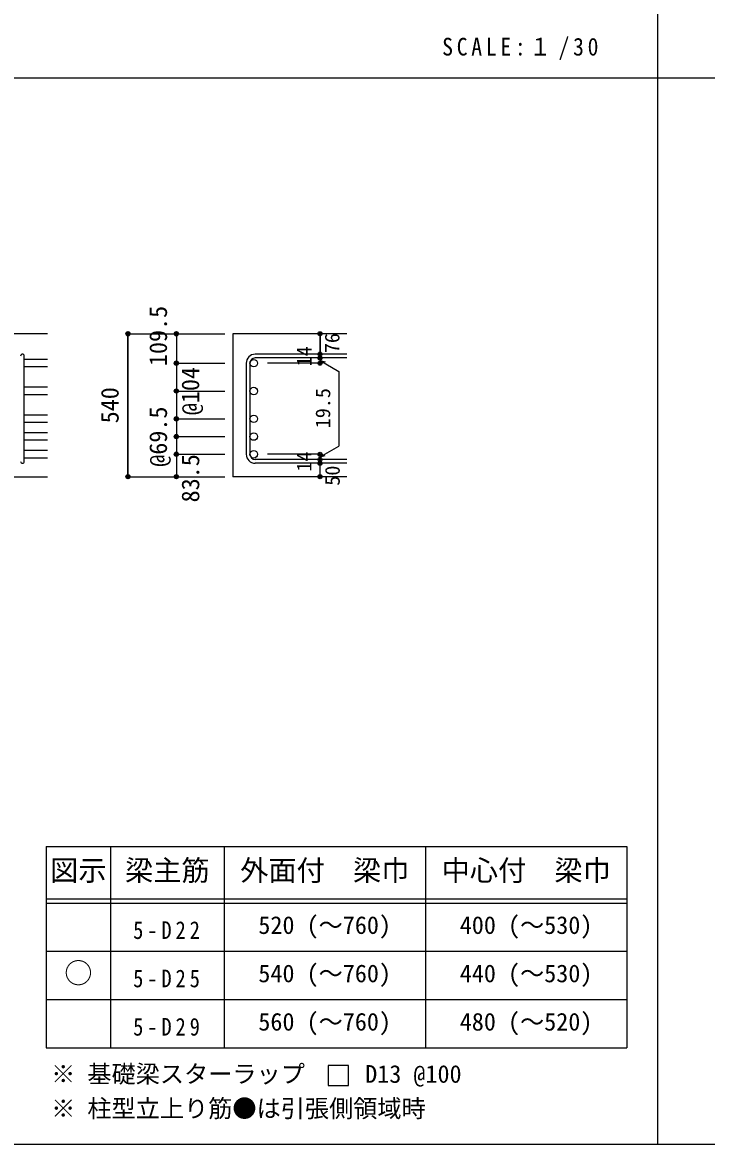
# Model space of a CAD drawing. Units: millimetres at full size, sheet at 1:30, with parts at other scales. Extents: x -5973 to 5954, y -4195 to 4201.
# Drawn here: x -3489 to -942, y -4195 to -15 of the extents above; entities that cross this region are included whole.
import ezdxf
from ezdxf.enums import TextEntityAlignment as Align

# ---------------------------------------------------------------- set-up
doc = ezdxf.new("R2010")
doc.units = ezdxf.units.MM
doc.header["$LTSCALE"] = 30
doc.header["$PDMODE"] = 32
doc.header["$PDSIZE"] = 15
for name, color, linetype in [('0-1', 2, 'Continuous'), ('0-5', 7, 'Continuous'), ('0-6', 7, 'Continuous'), ('0-D', 4, 'Continuous'), ('6-7_文字', 7, 'Continuous'), ('6-E_枠', 7, 'Continuous'), ('F-0_枠', 6, 'Continuous')]:
    doc.layers.add(name, color=color, linetype=linetype)
doc.styles.add('ＭＳ ゴシック', font='')
doc.styles.get('ＭＳ ゴシック').set_extended_font_data('MS Gothic')

msp = doc.modelspace()

# ---------------------------------------------------------------- linework, layer by layer
at = {"layer": '0-1'}
for p, q in [((-3395.8, -1174.89), (-4795.8, -1174.89)), ((-2280.8, -1174.89), (-2705.8, -1174.89)), ((-2705.8, -1174.89), (-2705.8, -1707.39)), ((-3795.8, -1707.39), (-3395.8, -1707.39)), ((-2280.8, -1707.39), (-2705.8, -1707.39))]:
    msp.add_line(p, q, dxfattribs=at)
at = {"layer": '0-5'}
for p, q in [((-3395.8, -1270.51), (-3481.8, -1270.51)), ((-3395.8, -1298.51), (-3481.8, -1298.51)), ((-3395.8, -1374.2), (-3481.8, -1374.2)), ((-3395.8, -1402.2), (-3481.8, -1402.2)), ((-3395.8, -1477.89), (-3481.8, -1477.89)), ((-3395.8, -1505.89), (-3481.8, -1505.89)), ((-3395.8, -1543.89), (-3481.8, -1543.89)), ((-3395.8, -1571.89), (-3481.8, -1571.89)), ((-3395.8, -1609.89), (-3481.8, -1609.89)), ((-3395.8, -1637.89), (-3481.8, -1637.89))]:
    msp.add_line(p, q, dxfattribs=at)
at = {"layer": '0-5', "color": 3}
for centre in [(-2627.8, -1284.51), (-2627.8, -1388.2), (-2627.8, -1491.89), (-2627.8, -1557.89), (-2627.8, -1623.89)]:
    msp.add_circle(centre, 14, dxfattribs=at)
at = {"layer": '0-6'}
for p, q in [((-2280.8, -1251.01), (-2622.3, -1251.01)), ((-3481.8, -1650.39), (-3481.8, -1258.01)), ((-2655.8, -1284.51), (-2655.8, -1623.89)), ((-2641.8, -1284.51), (-2641.8, -1623.89)), ((-2280.8, -1265.01), (-2622.3, -1265.01)), ((-2280.8, -1643.39), (-2622.3, -1643.39)), ((-2280.8, -1657.39), (-2622.3, -1657.39))]:
    msp.add_line(p, q, dxfattribs=at)
for centre, radius, start, end in [((-3488.8, -1258.01), 7, 0, 180), ((-2622.3, -1284.51), 33.5, 90, 180), ((-2622.3, -1284.51), 19.5, 90, 180), ((-2622.3, -1623.89), 33.5, 180, 270), ((-2622.3, -1623.89), 19.5, 180, 270), ((-3488.8, -1650.39), 7, 180, 0)]:
    msp.add_arc(centre, radius, start, end, dxfattribs=at)
at = {"layer": '0-D'}
for p, q in [((-3095.8, -1174.89), (-2915.8, -1174.89)), ((-3095.8, -1174.89), (-2915.8, -1174.89)), ((-3095.8, -1174.89), (-3095.8, -1707.39)), ((-3095.8, -1707.39), (-3095.8, -1174.89)), ((-3095.8, -1707.39), (-3095.8, -1174.89)), ((-2915.8, -1174.89), (-2735.8, -1174.89)), ((-2915.8, -1174.89), (-2735.8, -1174.89)), ((-2380.8, -1265.01), (-2380.8, -1251.01)), ((-2915.8, -1284.51), (-2735.8, -1284.51)), ((-2915.8, -1284.51), (-2735.8, -1284.51)), ((-2380.8, -1284.51), (-2576.89, -1284.51)), ((-2380.8, -1265.01), (-2380.8, -1284.51)), ((-2380.8, -1274.76), (-2361.48, -1279.93)), ((-2380.8, -1274.76), (-2310.74, -1315.21)), ((-2310.74, -1315.21), (-2310.74, -1593.2)), ((-2915.8, -1388.2), (-2735.8, -1388.2)), ((-2915.8, -1388.2), (-2915.8, -1707.39)), ((-2915.8, -1491.89), (-2735.8, -1491.89)), ((-2915.8, -1557.89), (-2735.8, -1557.89)), ((-2915.8, -1623.89), (-2735.8, -1623.89)), ((-2380.8, -1623.89), (-2576.89, -1623.89)), ((-2380.8, -1633.64), (-2310.74, -1593.2)), ((-2380.8, -1643.39), (-2380.8, -1623.89)), ((-2380.8, -1633.64), (-2361.48, -1628.47)), ((-2380.8, -1657.39), (-2380.8, -1643.39)), ((-2380.8, -1707.39), (-2380.8, -1657.39)), ((-3095.8, -1707.39), (-2915.8, -1707.39)), ((-2915.8, -1707.39), (-2735.8, -1707.39))]:
    msp.add_line(p, q, dxfattribs=at)
for points in [[(-2915.8, -1174.89), (-2915.8, -1284.51), (-2915.8, -1388.2)], [(-2380.8, -1174.89), (-2380.8, -1251.01), (-2380.8, -1174.89)]]:
    msp.add_lwpolyline(points, dxfattribs=at)
for centre, radius in [((-3095.8, -1174.89), 8), ((-3095.8, -1174.89), 7.2), ((-3095.8, -1174.89), 6.4), ((-3095.8, -1174.89), 5.6), ((-3095.8, -1174.89), 4.8), ((-2915.8, -1174.89), 8), ((-2915.8, -1174.89), 7.2), ((-2915.8, -1174.89), 6.4), ((-2915.8, -1174.89), 5.6), ((-2915.8, -1174.89), 4.8), ((-3095.8, -1174.89), 4), ((-3095.8, -1174.89), 3.2), ((-3095.8, -1174.89), 2.4), ((-3095.8, -1174.89), 1.6), ((-3095.8, -1174.89), 0.8), ((-2915.8, -1174.89), 4), ((-2915.8, -1174.89), 3.2), ((-2915.8, -1174.89), 2.4), ((-2915.8, -1174.89), 1.6), ((-2915.8, -1174.89), 0.8), ((-2380.8, -1174.89), 4), ((-2380.8, -1174.89), 3.6), ((-2380.8, -1174.89), 3.2), ((-2380.8, -1174.89), 2.8), ((-2380.8, -1174.89), 2.4), ((-2380.8, -1174.89), 2), ((-2380.8, -1174.89), 1.6), ((-2380.8, -1174.89), 1.2), ((-2380.8, -1174.89), 0.8), ((-2380.8, -1174.89), 0.4), ((-2380.8, -1251.01), 4), ((-2380.8, -1251.01), 3.6), ((-2380.8, -1251.01), 3.2), ((-2380.8, -1251.01), 2.8), ((-2380.8, -1251.01), 2.4), ((-2380.8, -1251.01), 2), ((-2380.8, -1251.01), 1.6), ((-2380.8, -1251.01), 1.2), ((-2380.8, -1251.01), 0.8), ((-2380.8, -1251.01), 0.4), ((-2915.8, -1284.51), 8), ((-2915.8, -1284.51), 7.2), ((-2915.8, -1284.51), 6.4), ((-2915.8, -1284.51), 5.6), ((-2915.8, -1284.51), 4.8), ((-2915.8, -1284.51), 4), ((-2915.8, -1284.51), 3.2), ((-2915.8, -1284.51), 2.4), ((-2915.8, -1284.51), 1.6), ((-2915.8, -1284.51), 0.8), ((-2380.8, -1265.01), 4), ((-2380.8, -1284.51), 4), ((-2380.8, -1265.01), 3.6), ((-2380.8, -1284.51), 3.6), ((-2380.8, -1265.01), 3.2), ((-2380.8, -1284.51), 3.2), ((-2380.8, -1265.01), 2.8), ((-2380.8, -1284.51), 2.8), ((-2380.8, -1265.01), 2.4), ((-2380.8, -1284.51), 2.4), ((-2380.8, -1265.01), 2), ((-2380.8, -1284.51), 2), ((-2380.8, -1265.01), 1.6), ((-2380.8, -1284.51), 1.6), ((-2380.8, -1265.01), 1.2), ((-2380.8, -1284.51), 1.2), ((-2380.8, -1265.01), 0.8), ((-2380.8, -1284.51), 0.8), ((-2380.8, -1265.01), 0.4), ((-2380.8, -1284.51), 0.4), ((-2915.8, -1388.2), 8), ((-2915.8, -1388.2), 7.2), ((-2915.8, -1388.2), 6.4), ((-2915.8, -1388.2), 5.6), ((-2915.8, -1388.2), 4.8), ((-2915.8, -1388.2), 4), ((-2915.8, -1388.2), 3.2), ((-2915.8, -1388.2), 2.4), ((-2915.8, -1388.2), 1.6), ((-2915.8, -1388.2), 0.8), ((-2915.8, -1491.89), 8), ((-2915.8, -1491.89), 7.2), ((-2915.8, -1491.89), 6.4), ((-2915.8, -1491.89), 5.6), ((-2915.8, -1491.89), 4.8), ((-2915.8, -1491.89), 4), ((-2915.8, -1491.89), 3.2), ((-2915.8, -1491.89), 2.4), ((-2915.8, -1491.89), 1.6), ((-2915.8, -1491.89), 0.8), ((-2915.8, -1557.89), 8), ((-2915.8, -1557.89), 7.2), ((-2915.8, -1557.89), 6.4), ((-2915.8, -1557.89), 5.6), ((-2915.8, -1557.89), 4.8), ((-2915.8, -1557.89), 4), ((-2915.8, -1557.89), 3.2), ((-2915.8, -1557.89), 2.4), ((-2915.8, -1557.89), 1.6), ((-2915.8, -1557.89), 0.8), ((-2915.8, -1623.89), 8), ((-2915.8, -1623.89), 7.2), ((-2915.8, -1623.89), 6.4), ((-2915.8, -1623.89), 5.6), ((-2915.8, -1623.89), 4.8), ((-2915.8, -1623.89), 4), ((-2915.8, -1623.89), 3.2), ((-2915.8, -1623.89), 2.4), ((-2915.8, -1623.89), 1.6), ((-2915.8, -1623.89), 0.8), ((-2380.8, -1623.89), 4), ((-2380.8, -1623.89), 3.6), ((-2380.8, -1623.89), 3.2), ((-2380.8, -1623.89), 2.8), ((-2380.8, -1623.89), 2.4), ((-2380.8, -1623.89), 2), ((-2380.8, -1623.89), 1.6), ((-2380.8, -1623.89), 1.2), ((-2380.8, -1623.89), 0.8), ((-2380.8, -1623.89), 0.4), ((-2380.8, -1643.39), 4), ((-2380.8, -1657.39), 4), ((-2380.8, -1643.39), 3.6), ((-2380.8, -1657.39), 3.6), ((-2380.8, -1643.39), 3.2), ((-2380.8, -1657.39), 3.2), ((-2380.8, -1643.39), 2.8), ((-2380.8, -1657.39), 2.8), ((-2380.8, -1643.39), 2.4), ((-2380.8, -1657.39), 2.4), ((-2380.8, -1643.39), 2), ((-2380.8, -1657.39), 2), ((-2380.8, -1643.39), 1.6), ((-2380.8, -1657.39), 1.6), ((-2380.8, -1643.39), 1.2), ((-2380.8, -1657.39), 1.2), ((-2380.8, -1643.39), 0.8), ((-2380.8, -1657.39), 0.8), ((-2380.8, -1643.39), 0.4), ((-2380.8, -1657.39), 0.4), ((-3095.8, -1707.39), 7.2), ((-3095.8, -1707.39), 6.4), ((-3095.8, -1707.39), 5.6), ((-3095.8, -1707.39), 4.8), ((-3095.8, -1707.39), 4), ((-3095.8, -1707.39), 3.2), ((-3095.8, -1707.39), 2.4), ((-3095.8, -1707.39), 1.6), ((-3095.8, -1707.39), 0.8), ((-2915.8, -1707.39), 7.2), ((-2915.8, -1707.39), 6.4), ((-2915.8, -1707.39), 5.6), ((-2915.8, -1707.39), 4.8), ((-2915.8, -1707.39), 4), ((-2915.8, -1707.39), 3.2), ((-2915.8, -1707.39), 2.4), ((-2915.8, -1707.39), 1.6), ((-2915.8, -1707.39), 0.8), ((-2380.8, -1707.39), 4), ((-2380.8, -1707.39), 3.6), ((-2380.8, -1707.39), 3.2), ((-2380.8, -1707.39), 2.8), ((-2380.8, -1707.39), 2.4), ((-2380.8, -1707.39), 2), ((-2380.8, -1707.39), 1.6), ((-2380.8, -1707.39), 1.2), ((-2380.8, -1707.39), 0.8), ((-2380.8, -1707.39), 0.4)]:
    msp.add_circle(centre, radius, dxfattribs=at)
at = {"layer": '0-D', "color": 7}
for p in [(-3095.8, -1174.89), (-2915.8, -1174.89), (-2380.8, -1174.89), (-2380.8, -1251.01), (-2915.8, -1284.51), (-2380.8, -1265.01), (-2380.8, -1284.51), (-2915.8, -1388.2), (-2915.8, -1491.89), (-2915.8, -1557.89), (-2915.8, -1623.89), (-2380.8, -1623.89), (-2380.8, -1623.89), (-2380.8, -1643.39), (-2380.8, -1657.39), (-3095.8, -1707.39), (-2915.8, -1707.39), (-2380.8, -1707.39)]:
    msp.add_point(p, dxfattribs=at)
at = {"layer": '6-7_文字'}
msp.add_lwpolyline([(-2350.01, -3975.27), (-2275.01, -3975.27), (-2275.01, -3900.27), (-2350.01, -3900.27)], close=True, dxfattribs=at)
at = {"layer": '6-E_枠', "color": 3}
for p, q in [((-3400.52, -3085.43), (-3400.52, -3835.43)), ((-3400.52, -3085.43), (-1238, -3085.43)), ((-1238, -3085.43), (-1238, -3835.43)), ((-3400.52, -3835.43), (-1238, -3835.43))]:
    msp.add_line(p, q, dxfattribs=at)
at = {"layer": '6-E_枠'}
for p, q in [((-3160.52, -3085.43), (-3160.52, -3835.43)), ((-2738, -3085.43), (-2738, -3835.43)), ((-1988, -3085.43), (-1988, -3835.43)), ((-3400.52, -3280.43), (-1238, -3280.43)), ((-3400.52, -3295.43), (-1238, -3295.43)), ((-3400.52, -3475.43), (-1238, -3475.43)), ((-3400.52, -3655.43), (-1238, -3655.43))]:
    msp.add_line(p, q, dxfattribs=at)
at = {"layer": 'F-0_枠', "color": 2}
for p, q in [((-1124.64, 4201.15), (-1124.64, -4195.24)), ((-5972.88, -222.05), (3723.6, -222.05))]:
    msp.add_line(p, q, dxfattribs=at)
at = {"layer": 'F-0_枠'}
msp.add_line((5954.1, -4195.24), (-5972.88, -4195.24), dxfattribs=at)

# ---------------------------------------------------------------- texts
at = {"layer": '0-D', "style": 'ＭＳ ゴシック'}
for s, height, p in [('109.5', 65.98, (-2930.8, -1295.39)), ('76', 54.99, (-2291.87, -1247.19)), ('14', 54.99, (-2396.03, -1296.44)), ('@104', 65.98, (-2810.8, -1478.2)), ('540', 65.98, (-3110.8, -1508.64)), ('19.5', 54.99, (-2326.17, -1526.9)), ('@69.5', 65.98, (-2930.8, -1670.39)), ('83.5', 65.98, (-2810.67, -1803.12)), ('14', 54.99, (-2396.06, -1688.07)), ('50', 54.99, (-2290.8, -1740.89))]:
    msp.add_text(s, height=height, rotation=90, dxfattribs=at).set_placement(p, align=Align.BOTTOM_LEFT)
at = {"layer": '6-7_文字', "color": 2, "style": 'ＭＳ ゴシック'}
for s, p in [('図示', (-3385.52, -3235.43)), ('梁主筋', (-3106.76, -3235.43)), ('外面付\u3000梁巾', (-2678, -3235.43)), ('中心付\u3000梁巾', (-1928, -3235.43)), ('○', (-3333.02, -3617.93))]:
    msp.add_text(s, height=76.98, dxfattribs=at).set_placement(p, align=Align.BOTTOM_LEFT)
at = {"layer": '6-7_文字', "style": 'ＭＳ ゴシック'}
for s, p in [('520 (～760)', (-2610.5, -3430.43)), ('400 (～530)', (-1860.5, -3430.43)), ('540 (～760)', (-2610.5, -3610.43)), ('440 (～530)', (-1860.5, -3610.43)), ('560 (～760)', (-2610.5, -3790.43)), ('480 (～520)', (-1860.5, -3790.43)), ('※ 基礎梁スターラップ     D13 @100', (-3381.96, -3985.01)), ('※ 柱型立上り筋●は引張側領域時', (-3381.96, -4113.51))]:
    msp.add_text(s, height=65.98, dxfattribs=at).set_placement(p, align=Align.BOTTOM_LEFT)
at = {"layer": '6-7_文字', "color": 2, "insert": (-1925.98, -154.55), "char_height": 65.98, "attachment_point": 7, "style": 'ＭＳ ゴシック'}
msp.add_mtext('\\T1.34;\\W0.9;SCALE:１/30', dxfattribs=at)
at = {"layer": '6-7_文字', "char_height": 65.98, "attachment_point": 7, "style": 'ＭＳ ゴシック'}
for s, insert in [('\\T1.38;\\W0.85;5-D22', (-3076.76, -3430.43)), ('\\T1.38;\\W0.85;5-D25', (-3076.76, -3610.43)), ('\\T1.38;\\W0.85;5-D29', (-3076.76, -3790.43))]:
    msp.add_mtext(s, dxfattribs=dict(at, insert=insert))

doc.saveas('drawing.dxf')
